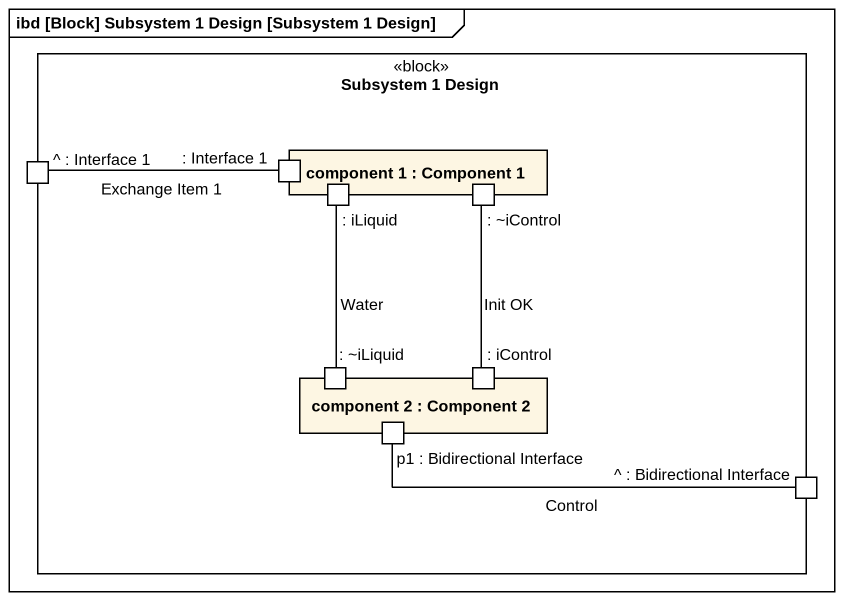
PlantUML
@startuml
mainframe ibd [Block] Subsystem 1 Design [Subsystem 1 Design]
rectangle "Subsystem 1 Design" as Subsystem_1_Design <<block>> {
  port "^ : Interface 1" as Interface_1
  rectangle "component 1 : Component 1" as component_1 {
    port ": Interface 1" as Interface_1_2
    port ": iLiquid" as iLiquid
    port ": ~iControl" as iControl
  }
  rectangle "component 2 : Component 2" as component_2 {
    port ": ~iLiquid" as iLiquid_2
    port ": iControl" as iControl_2
    port "p1 : Bidirectional Interface" as p1_Bidirectional_Interface
  }
  port "^ : Bidirectional Interface" as Bidirectional_Interface
}
Interface_1 -right- Interface_1_2 : Exchange Item 1
iLiquid -- iLiquid_2 : Water
iControl -- iControl_2 : Init OK
Bidirectional_Interface -left- p1_Bidirectional_Interface : Control
@enduml
